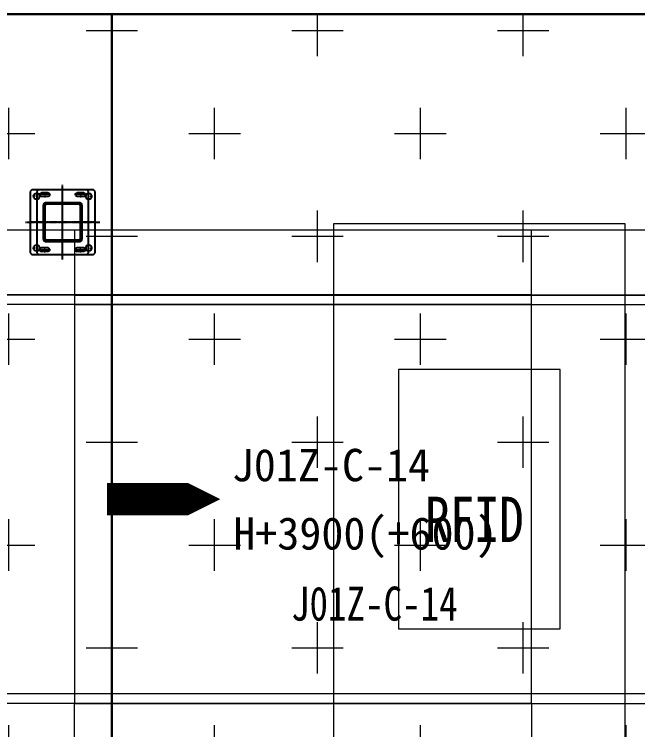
# Model space of a CAD drawing. Header units: millimetres. Extents: x 845401 to 948039, y 511594 to 550263.
# Drawn here: x 923319 to 925244, y 535930 to 538138 of the extents above; entities that cross this region are included whole.
import ezdxf

# ---------------------------------------------------------------- set-up
doc = ezdxf.new("R2010")
doc.units = ezdxf.units.MM
for name, pattern in [('ACAD_ISO02W100', [15, 12, -3]), ('CENTER', [0]), ('CENTERX2', [4, 2.5, -0.5, 0.5, -0.5])]:
    doc.linetypes.add(name, pattern=pattern)
for name, color, linetype in [('00', 7, 'Continuous'), ('中心线层', 1, 'CENTERX2'), ('剖面线层', 2, 'Continuous'), ('焊接符号', 2, 'Continuous'), ('虚线', 4, 'ACAD_ISO02W100')]:
    doc.layers.add(name, color=color, linetype=linetype)
for name, color, linetype, lineweight in [('A-剖-0.10mm.......SECT-L01', 255, 'Continuous', 18), ('中心线', 1, 'CENTER', 9), ('物流设备', 7, 'Continuous', 5), ('粗实线', 7, 'Continuous', 30)]:
    doc.layers.add(name, color=color, linetype=linetype, lineweight=lineweight)
doc.styles.add('宋体', font='simsun.ttc', dxfattribs={"width": 0.8, "height": 700})
pattern_1 = [(0, (691447.87, 341554.85), (317.5, 317.5), [158.75, -476.25]), (90, (691527.24, 341475.47), (-317.5, 317.5), [158.75, -476.25])]

# ---------------------------------------------------------------- blocks, each defined once
blk = doc.blocks.new('A$C6D7E5A8C')
at = {"layer": 'A-剖-0.10mm.......SECT-L01', "color": 1, "elevation": -2505.4}
for points in [[(0, 0), (900, 0), (900, 1700), (0, 1700)], [(200, 450.5), (700, 450.5), (700, 1250.5), (200, 1250.5)]]:
    blk.add_lwpolyline(points, close=True, dxfattribs=at)
at = {"layer": 'A-剖-0.10mm.......SECT-L01', "color": 1, "insert": (282.2, 717.8, -2505.4), "char_height": 140, "width": 3206.242, "attachment_point": 7, "rotation": 0, "style": '宋体'}
blk.add_mtext('RFID', dxfattribs=at)
blk = doc.blocks.new('*U100546')
at = {"color": 2}
for points in [[(0, 630), (2999.7, 630), (2999.7, 830), (0, 830)], [(0, -630), (2999.7, -630), (2999.7, -830), (0, -830)]]:
    blk.add_lwpolyline(points, close=True, dxfattribs=at)
at = {"color": 1}
blk.add_lwpolyline([(0, -630), (2999.7, -630), (2999.7, 630), (0, 630)], close=True, dxfattribs=at)
at = {"color": 4}
blk.add_lwpolyline([(0, -600), (2999.7, -600), (2999.7, 600), (0, 600)], close=True, dxfattribs=at)
blk.add_lwpolyline([(100, 0, 100, 100, 0), (250, 0, 200, 0, 0), (450, 0, 0, 0, 0)], format="xyseb")
for tag, p in [('设备编号', (485.2, 55.3)), ('设备高度', (489.7, -155.6))]:
    blk.add_attdef(tag, p, '', height=100)
at = {"flags": 1}
blk.add_attdef('设备类型', (8921.4, -37.1), '', height=100, dxfattribs=at)
blk = doc.blocks.new('*U100551')
at = {"color": 2}
for points in [[(0, 630), (3411, 630), (3411, 830), (0, 830)], [(0, -630), (3411, -630), (3411, -830), (0, -830)]]:
    blk.add_lwpolyline(points, close=True, dxfattribs=at)
at = {"color": 1}
blk.add_lwpolyline([(0, -630), (3411, -630), (3411, 630), (0, 630)], close=True, dxfattribs=at)
at = {"color": 4}
blk.add_lwpolyline([(0, -600), (3411, -600), (3411, 600), (0, 600)], close=True, dxfattribs=at)
blk.add_lwpolyline([(100, 0, 100, 100, 0), (250, 0, 200, 0, 0), (450, 0, 0, 0, 0)], format="xyseb")
for tag, p in [('设备编号', (485.2, 55.3)), ('设备高度', (489.7, -155.6))]:
    blk.add_attdef(tag, p, '', height=100)
at = {"flags": 1}
blk.add_attdef('设备类型', (12414.7, -37.1), '', height=100, dxfattribs=at)
blk = doc.blocks.new('C线')
at = {"layer": 'A-剖-0.10mm.......SECT-L01', "color": 1}
blk.add_blockref('A$C6D7E5A8C', (1006174.5, 474629.1, 2501.8), dxfattribs=at)
at = {"layer": '物流设备', "color": 0}
for name, p, values in [('*U100551', (1003375, 475479.9, 12.7), {'设备高度': 'H+3900(+600)', '设备编号': 'J01Z-C-13'}), ('*U100546', (1005375, 475479.4, 12.7), {'设备高度': 'H+3900(+600)', '设备编号': 'J01Z-C-14'})]:
    blk.add_blockref(name, p, dxfattribs=at).add_auto_attribs(values)
at = {"layer": 'A-剖-0.10mm.......SECT-L01', "color": 1, "insert": (1006043, 475209.6), "char_height": 105, "width": 1150.178, "attachment_point": 1, "style": '宋体'}
blk.add_mtext('J01Z-C-14', dxfattribs=at)
blk = doc.blocks.new('SW_CENTERMARKSYMBOL_1')
at = {"layer": '中心线层', "color": 0, "linetype": 'CENTERX2', "lineweight": 18}
for p, q in [((-5, 0), (-8, 0)), ((0, 0), (-2.5, 0)), ((0, 5), (0, 8)), ((0, 0), (0, 2.5)), ((0, 0), (0, -2.5)), ((0, 0), (2.5, 0)), ((5, 0), (8, 0)), ((0, -5), (0, -8))]:
    blk.add_line(p, q, dxfattribs=at)
blk = doc.blocks.new('A$C0EA93B13')
at = {"layer": '剖面线层'}
h = blk.add_hatch(dxfattribs=at)
h.set_pattern_fill('STEEL', color=256, scale=4, angle=360)
h.set_pattern_definition([(45, (-777.313, -2370.405), (-8.980256, 8.980256), []), (45, (-777.313, -2364.055), (-8.980256, 8.980256), [])])
h.paths.add_polyline_path([(174.1, 175), (123.7, 175), (123.7, 170), (174.1, 170, -0.414214), (178.7, 165.4), (178.7, 115), (183.7, 115), (183.7, 165.4, 0.414214)])
h.paths.add_polyline_path([(123.7, 175), (73.3, 175, 0.414214), (63.7, 165.4), (63.7, 115), (68.7, 115), (68.7, 165.4, -0.414214), (73.3, 170), (123.7, 170)])
h.paths.add_polyline_path([(68.7, 115), (63.7, 115), (63.7, 64.6, 0.414214), (73.3, 55), (123.7, 55), (123.7, 60), (73.3, 60, -0.414214), (68.7, 64.6)])
h.paths.add_polyline_path([(183.7, 115), (178.7, 115), (178.7, 64.6, -0.414214), (174.1, 60), (123.7, 60), (123.7, 55), (174.1, 55, 0.414214), (183.7, 64.6)])
at = {"color": 7, "linetype": 'Continuous', "lineweight": 25}
for p, q in [((28.7, 215), (23.7, 210)), ((23.7, 210), (23.7, 20)), ((218.7, 215), (28.7, 215)), ((223.7, 210), (218.7, 215)), ((223.7, 20), (223.7, 210)), ((63.7, 165.4), (63.7, 64.6)), ((68.7, 165.4), (68.7, 64.6)), ((174.1, 175), (73.3, 175)), ((174.1, 170), (73.3, 170)), ((178.7, 64.6), (178.7, 165.4)), ((183.7, 64.6), (183.7, 165.4)), ((73.3, 60), (174.1, 60)), ((73.3, 55), (174.1, 55)), ((23.7, 20), (28.7, 15)), ((28.7, 15), (218.7, 15)), ((218.7, 15), (223.7, 20))]:
    blk.add_line(p, q, dxfattribs=at)
for centre in [(43.7, 195), (203.7, 195), (43.7, 35), (203.7, 35)]:
    blk.add_circle(centre, 9.5, dxfattribs=at)
for centre, radius, start, end in [((73.3, 165.4), 9.6, 90, 180), ((73.3, 165.4), 4.6, 90, 180), ((174.1, 165.4), 9.6, 0, 90), ((174.1, 165.4), 4.6, 0, 90), ((73.3, 64.6), 9.6, 180, 270), ((73.3, 64.6), 4.6, 180, 270), ((174.1, 64.6), 9.6, 270, 0), ((174.1, 64.6), 4.6, 270, 0)]:
    blk.add_arc(centre, radius, start, end, dxfattribs=at)
at = {"layer": '中心线层'}
for p, q in [((123.7, 230), (123.7, 0)), ((8.7, 115), (238.7, 115))]:
    blk.add_line(p, q, dxfattribs=at)
for p in [(43.7, 195), (203.7, 195), (43.7, 35), (203.7, 35)]:
    blk.add_blockref('SW_CENTERMARKSYMBOL_1', p, dxfattribs=at)
blk = doc.blocks.new('DSGDG')
at = {"color": 7, "linetype": 'Continuous', "lineweight": 25}
for p, q in [((95.8, 1999.2), (115.8, 1999.2)), ((95.8, 1988.2), (115.8, 1988.2))]:
    blk.add_line(p, q, dxfattribs=at)
for centre, start, end in [((95.8, 1993.7), 90, 270), ((115.8, 1993.7), 270, 90)]:
    blk.add_arc(centre, 5.5, start, end, dxfattribs=at)
at = {"layer": '中心线'}
for p, q in [((88.3, 1993.7), (123.3, 1993.7)), ((105.8, 2002.7), (105.8, 1984.7)), ((105.8, 1999.9), (105.8, 1987.5))]:
    blk.add_line(p, q, dxfattribs=at)
blk = doc.blocks.new('A$C3A1C310D')
at = {"layer": '焊接符号'}
h = blk.add_hatch(color=256, dxfattribs=at)
h.dxf.hatch_style = 1
h.paths.add_polyline_path([(104.7, 146.9), (106.7, 146.9), (106.7, 136.9), (104.7, 136.9)])
h.paths.add_polyline_path([(104.7, 156.9), (106.7, 156.9), (106.7, 146.9), (104.7, 146.9)])
h = blk.add_hatch(color=256, dxfattribs=at)
h.dxf.hatch_style = 1
h.paths.add_polyline_path([(131.7, 173.9), (131.7, 171.9), (141.7, 171.9), (141.7, 173.9)])
h.paths.add_polyline_path([(121.7, 173.9), (121.7, 171.9), (131.7, 171.9), (131.7, 173.9)])
h = blk.add_hatch(color=256, dxfattribs=at)
h.dxf.hatch_style = 1
h.paths.add_polyline_path([(166.7, 173.9), (166.7, 171.9), (176.7, 171.9), (176.7, 173.9)])
h.paths.add_polyline_path([(156.7, 173.9), (156.7, 171.9), (166.7, 171.9), (166.7, 173.9)])
h = blk.add_hatch(color=256, dxfattribs=at)
h.dxf.hatch_style = 1
h.paths.add_polyline_path([(201.7, 173.9), (201.7, 171.9), (191.7, 171.9), (191.7, 173.9)])
h.paths.add_polyline_path([(211.7, 173.9), (211.7, 171.9), (201.7, 171.9), (201.7, 173.9)])
h = blk.add_hatch(color=256, dxfattribs=at)
h.dxf.hatch_style = 1
h.paths.add_polyline_path([(228.6, 146.9), (226.6, 146.9), (226.6, 136.9), (228.6, 136.9)])
h.paths.add_polyline_path([(228.6, 156.9), (226.6, 156.9), (226.6, 146.9), (228.6, 146.9)])
h = blk.add_hatch(color=256, dxfattribs=at)
h.dxf.hatch_style = 1
h.paths.add_polyline_path([(104.7, 111.9), (106.7, 111.9), (106.7, 101.9), (104.7, 101.9)])
h.paths.add_polyline_path([(104.7, 121.9), (106.7, 121.9), (106.7, 111.9), (104.7, 111.9)])
h = blk.add_hatch(color=256, dxfattribs=at)
h.dxf.hatch_style = 1
h.paths.add_polyline_path([(228.6, 111.9), (226.6, 111.9), (226.6, 101.9), (228.6, 101.9)])
h.paths.add_polyline_path([(228.6, 121.9), (226.6, 121.9), (226.6, 111.9), (228.6, 111.9)])
h = blk.add_hatch(color=256, dxfattribs=at)
h.dxf.hatch_style = 1
h.paths.add_polyline_path([(104.7, 76.9), (106.7, 76.9), (106.7, 86.9), (104.7, 86.9)])
h.paths.add_polyline_path([(104.7, 66.9), (106.7, 66.9), (106.7, 76.9), (104.7, 76.9)])
h = blk.add_hatch(color=256, dxfattribs=at)
h.dxf.hatch_style = 1
h.paths.add_polyline_path([(228.6, 76.9), (226.6, 76.9), (226.6, 86.9), (228.6, 86.9)])
h.paths.add_polyline_path([(228.6, 66.9), (226.6, 66.9), (226.6, 76.9), (228.6, 76.9)])
h = blk.add_hatch(color=256, dxfattribs=at)
h.dxf.hatch_style = 1
h.paths.add_polyline_path([(131.7, 49.9), (131.7, 51.9), (141.7, 51.9), (141.7, 49.9)])
h.paths.add_polyline_path([(121.7, 49.9), (121.7, 51.9), (131.7, 51.9), (131.7, 49.9)])
h = blk.add_hatch(color=256, dxfattribs=at)
h.dxf.hatch_style = 1
h.paths.add_polyline_path([(166.7, 49.9), (166.7, 51.9), (176.7, 51.9), (176.7, 49.9)])
h.paths.add_polyline_path([(156.7, 49.9), (156.7, 51.9), (166.7, 51.9), (166.7, 49.9)])
h = blk.add_hatch(color=256, dxfattribs=at)
h.dxf.hatch_style = 1
h.paths.add_polyline_path([(201.7, 49.9), (201.7, 51.9), (191.7, 51.9), (191.7, 49.9)])
h.paths.add_polyline_path([(211.7, 49.9), (211.7, 51.9), (201.7, 51.9), (201.7, 49.9)])
at = {"color": 7, "linetype": 'Continuous', "lineweight": 25}
for p, q in [((71.7, 191.9), (66.7, 186.9)), ((66.7, 186.9), (66.7, 36.9)), ((261.7, 191.9), (71.7, 191.9)), ((266.7, 186.9), (261.7, 191.9)), ((266.7, 36.9), (266.7, 186.9)), ((66.7, 36.9), (71.7, 31.9)), ((71.7, 31.9), (261.7, 31.9)), ((261.7, 31.9), (266.7, 36.9))]:
    blk.add_line(p, q, dxfattribs=at)
at = {"layer": '中心线层'}
for p, q in [((166.7, 9.4), (166.7, 214.4)), ((56.7, 111.9), (276.7, 111.9))]:
    blk.add_line(p, q, dxfattribs=at)
at = {"layer": '虚线'}
for p, q in [((106.7, 162.3), (106.7, 61.5)), ((111.7, 162.3), (111.7, 61.5)), ((217.1, 171.9), (116.3, 171.9)), ((217.1, 166.9), (116.3, 166.9)), ((221.7, 61.5), (221.7, 162.3)), ((226.7, 61.5), (226.7, 162.3)), ((116.3, 56.9), (217.1, 56.9)), ((116.3, 51.9), (217.1, 51.9))]:
    blk.add_line(p, q, dxfattribs=at)
for centre, radius, start, end in [((116.3, 162.3), 9.6, 90, 180), ((116.3, 162.3), 4.6, 90, 180), ((217.1, 162.3), 9.6, 0, 90), ((217.1, 162.3), 4.6, 0, 90), ((116.3, 61.5), 9.6, 180, 270), ((116.3, 61.5), 4.6, 180, 270), ((217.1, 61.5), 9.6, 270, 0), ((217.1, 61.5), 4.6, 270, 0)]:
    blk.add_arc(centre, radius, start, end, dxfattribs=at)
at = {"rotation": 89.99999999999999}
for p in [(2075.4, 61.1), (2075.4, -48.9)]:
    blk.add_blockref('DSGDG', p, dxfattribs=at)
at = {"xscale": -1, "rotation": 270}
for p in [(-1742.1, 61.1), (-1742.1, -48.9)]:
    blk.add_blockref('DSGDG', p, dxfattribs=at)
blk = doc.blocks.new('G$C8DB13656')
at = {"color": 0, "linetype": 'ByBlock', "lineweight": -2}
for name, p in [('A$C0EA93B13', (-8.7, 0)), ('A$C3A1C310D', (-51.7, 3.1))]:
    blk.add_blockref(name, p, dxfattribs=at)
blk = doc.blocks.new('G$C92EDEFAC')
at = {"color": 7, "xscale": -1, "rotation": 90}
blk.add_blockref('G$C8DB13656', (230, 230), dxfattribs=at)
blk = doc.blocks.new('立腿底板')
at = {"color": 2, "xscale": -1, "rotation": 180}
blk.add_blockref('G$C92EDEFAC', (-115, 115), dxfattribs=at)
blk = doc.blocks.new('BC线平台')
at = {"layer": 'A-剖-0.10mm.......SECT-L01'}
h = blk.add_hatch(dxfattribs=at)
h.set_pattern_fill('CROSS', color=2, scale=50)
h.set_pattern_definition(pattern_1)
h.paths.add_polyline_path([(791174.1, 370096.4), (802932, 370096.4), (802932, 366396.4), (791174.1, 366396.4)])
h = blk.add_hatch(dxfattribs=at)
h.set_pattern_fill('CROSS', color=2, scale=50)
h.set_pattern_definition(pattern_1)
h.paths.add_polyline_path([(802932, 370096.4), (809174.2, 370096.4), (809174.2, 367096.4), (802932, 367096.4)])
at = {"layer": '粗实线', "elevation": 1}
for points in [[(791174.1, 370096.4), (802932, 370096.4), (802932, 366396.4), (791174.1, 366396.4)], [(802932, 370096.4), (809174.2, 370096.4), (809174.2, 367096.4), (802932, 367096.4)]]:
    blk.add_lwpolyline(points, close=True, dxfattribs=at)
blk.add_blockref('立腿底板', (802779.9, 369455.1, 1))

msp = doc.modelspace()

# ---------------------------------------------------------------- block references
at = {"layer": '00'}
for name, p in [('BC线平台', (120688.3, 168041.3, -1)), ('C线', (-81869.8, 61162.2))]:
    msp.add_blockref(name, p, dxfattribs=at)

doc.saveas('drawing.dxf')
